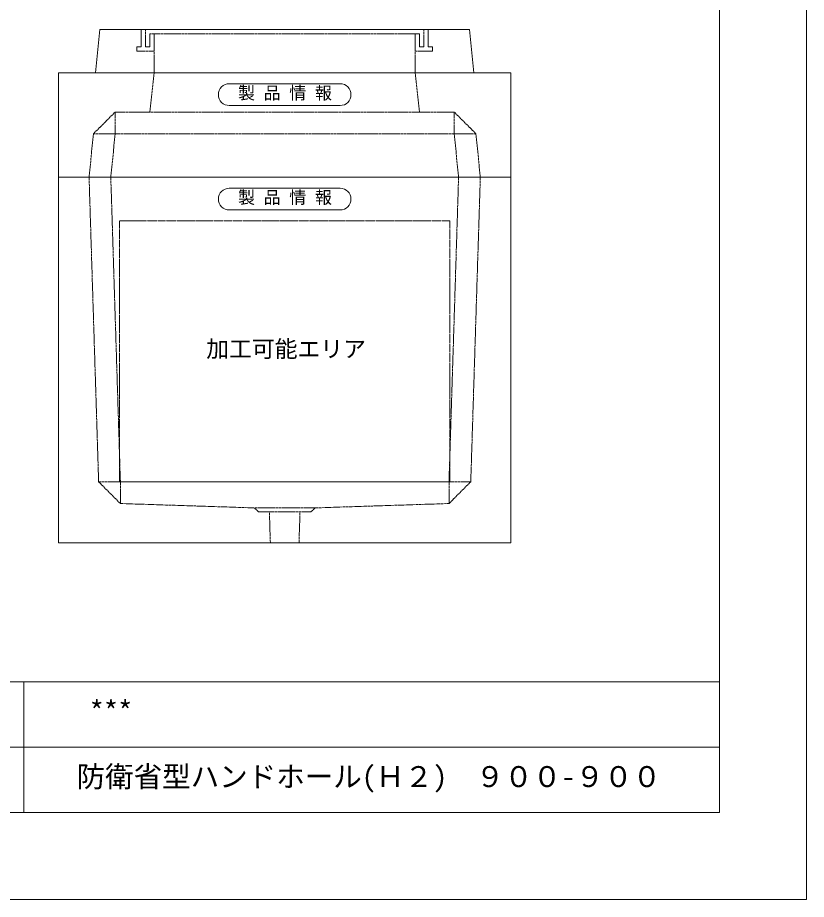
# Model space of a CAD drawing. Units: millimetres, scale not verified. Extents: x -2970 to 2970, y -2100 to 2100.
# Drawn here: x 1156 to 2970, y -2100 to -73 of the extents above; entities that cross this region are included whole.
import ezdxf
from ezdxf.enums import TextEntityAlignment as Align

# ---------------------------------------------------------------- set-up
doc = ezdxf.new("R2010")
doc.units = ezdxf.units.MM
doc.header["$LTSCALE"] = 10
doc.linetypes.add('LONG_DASHED1', pattern=[7, 6, -1])
doc.linetypes.add('LONG_DOUBLE_CHAIN', pattern=[21.8, 18, -1, 0.6, -0.6, 0.6, -1])
for name, color, linetype, lineweight in [('0-0_D-TTL', 7, 'Continuous', 9), ('0-1_Defpoints', 7, 'Continuous', 9), ('0-2_D-TTL-FRAM1', 134, 'Continuous', 9), ('0-3_D-TTL-TXT', 7, 'Continuous', 9), ('0-7_D-STR', 7, 'LONG_DASHED1', 9), ('0-8_D-STR-STR1', 7, 'Continuous', 9), ('0-9_D-STR-STR5', 1, 'LONG_DOUBLE_CHAIN', 9), ('0-A_D-STR-STR4', 134, 'LONG_DASHED1', 9)]:
    doc.layers.add(name, color=color, linetype=linetype, lineweight=lineweight)
doc.styles.add('ＭＳ ゴシック', font='')
doc.styles.get('ＭＳ ゴシック').set_extended_font_data('MS Gothic')

# ---------------------------------------------------------------- blocks, each defined once
blk = doc.blocks.new('A$C4DE05FD1')
at = {"layer": '0-0_D-TTL', "color": 134}
for p in [(57400, 38000), (2000, 2000)]:
    blk.add_line(p, (57400, 2000), dxfattribs=at)
at = {"layer": '0-1_Defpoints', "color": 134}
for p in [(59400, 42000), (0, 0)]:
    blk.add_line(p, (59400, 0), dxfattribs=at)
at = {"layer": '0-2_D-TTL-FRAM1'}
for p, q in [((19400, 5000), (57400, 5000)), ((41400, 5000), (41400, 2000)), ((32400, 3500), (57400, 3500))]:
    blk.add_line(p, q, dxfattribs=at)
blk = doc.blocks.new('A$C4A6C5A6A')
at = {"layer": '0-8_D-STR-STR1'}
for p, q in [((-1275, 0), (1275, 0)), ((-1275, -500), (1275, -500))]:
    blk.add_line(p, q, dxfattribs=at)
for centre, start, end in [((-1275, -250), 90, 270), ((1275, -250), 270, 90)]:
    blk.add_arc(centre, 250, start, end, dxfattribs=at)
at = {"layer": '0-8_D-STR-STR1', "style": 'ＭＳ ゴシック'}
blk.add_text('製 品 情 報', height=288.6, dxfattribs=at).set_placement((-1074.8, -441.3), align=Align.BOTTOM_LEFT)
blk = doc.blocks.new('A$C08811FDF')
at = {"layer": '0-7_D-STR'}
for p, q in [((-3000, 2400), (-3100, 1500)), ((3000, 2400), (3100, 1500)), ((-4400, 1000), (-3900, 1500)), ((-3900, 1000), (-3900, 1500)), ((3900, 1000), (3900, 1500)), ((-4400, 1000), (-4500, 0)), ((4400, 1000), (-4400, 1000)), ((-3900, 1000), (-4000, 0)), ((3900, 1000), (4000, 0)), ((4400, 1000), (4500, 0))]:
    blk.add_line(p, q, dxfattribs=at)
at = {"layer": '0-7_D-STR', "linetype": 'Continuous'}
for p in [(5200, 2400), (-5200, 0)]:
    blk.add_line(p, (5200, 0), dxfattribs=at)
blk.add_lwpolyline([(-5200, 0), (-5200, 2400), (5200, 2400)], dxfattribs=at)
at = {"layer": '0-7_D-STR'}
blk.add_lwpolyline([(4400, 1000), (3900, 1500), (-3900, 1500)], dxfattribs=at)
at = {"layer": '0-8_D-STR-STR1'}
blk.add_blockref('A$C4A6C5A6A', (0, 2150), dxfattribs=at)
blk = doc.blocks.new('A$C5B9F263B')
at = {"layer": '0-7_D-STR', "linetype": 'Continuous'}
for p, q in [((-5200, 0), (5200, 0)), ((-5200, -8400), (-5200, 0)), ((5200, -8400), (5200, 0)), ((-5200, -8400), (5200, -8400))]:
    blk.add_line(p, q, dxfattribs=at)
at = {"layer": '0-7_D-STR'}
for p, q in [((-4500, 0), (-4280, -7000)), ((-4000, 0), (-3780, -7000)), ((4000, 0), (3780, -7000)), ((4500, 0), (4280, -7000)), ((-3780, -7500), (-4280, -7000)), ((-4280, -7000), (4280, -7000)), ((-3780, -7500), (-3780, -7000)), ((3780, -7500), (4280, -7000)), ((3780, -7500), (3780, -7000)), ((-3780, -7500), (-700, -7600)), ((3780, -7500), (700, -7600)), ((-600, -7690), (-700, -7600)), ((700, -7600), (-700, -7600)), ((600, -7690), (-600, -7690)), ((-329.8, -8400), (-352.5, -7690)), ((329.8, -8400), (352.5, -7690)), ((600, -7690), (700, -7600))]:
    blk.add_line(p, q, dxfattribs=at)
at = {"layer": '0-9_D-STR-STR5'}
for p, q in [((-3800, -1000), (-3800, -7000)), ((3800, -1000), (-3800, -1000)), ((3800, -1000), (3800, -7000)), ((3800, -7000), (-3800, -7000))]:
    blk.add_line(p, q, dxfattribs=at)
at = {"layer": '0-8_D-STR-STR1'}
blk.add_blockref('A$C4A6C5A6A', (0, -250), dxfattribs=at)
blk = doc.blocks.new('A$C019679C0')
at = {"layer": '0-7_D-STR', "linetype": 'Continuous'}
for p, q in [((-4350, 0), (-4250, 1000)), ((4250, 1000), (-4250, 1000)), ((4350, 0), (4250, 1000)), ((-4350, 0), (4350, 0))]:
    blk.add_line(p, q, dxfattribs=at)
at = {"layer": '0-7_D-STR'}
for p, q in [((-3000, 0), (-3000, 900)), ((3000, 900), (3000, 0))]:
    blk.add_line(p, q, dxfattribs=at)
at = {"layer": '0-A_D-STR-STR4'}
for points in [[(-3300, 1000), (-3300, 600), (-3400, 600), (-3400, 500), (-3000, 500)], [(-3000, 900), (-3100, 900), (-3100, 600), (-3200, 600), (-3200, 1000)], [(-3000, 900), (3000, 900), (3100, 900)], [(3300, 1000), (3300, 600), (3400, 600), (3400, 500), (3000, 500)], [(3100, 900), (3100, 600), (3200, 600), (3200, 1000)]]:
    blk.add_lwpolyline(points, dxfattribs=at)

msp = doc.modelspace()

# ---------------------------------------------------------------- block references
at = {"layer": '0-0_D-TTL', "xscale": 0.1, "yscale": 0.1}
msp.add_blockref('A$C4DE05FD1', (-2970, -2100), dxfattribs=at)
at = {"layer": '0-7_D-STR', "xscale": 0.1, "yscale": 0.1}
for name, p in [('A$C019679C0', (1770, -200)), ('A$C08811FDF', (1770, -440)), ('A$C5B9F263B', (1770, -440))]:
    msp.add_blockref(name, p, dxfattribs=at)

# ---------------------------------------------------------------- texts
at = {"layer": '0-3_D-TTL-TXT', "style": 'ＭＳ ゴシック'}
for s, p in [('***', (1321.32, -1706.2)), ('防衛省型ハンドホール(Ｈ２)\u3000９００-９００', (1291.32, -1856.2))]:
    msp.add_text(s, height=48.09, dxfattribs=at).set_placement(p, align=Align.BOTTOM_LEFT)
at = {"layer": '0-9_D-STR-STR5', "style": 'ＭＳ ゴシック'}
msp.add_text('加工可能エリア', height=38.49, dxfattribs=at).set_placement((1589.52, -865.25), align=Align.BOTTOM_LEFT)

doc.saveas('drawing.dxf')
